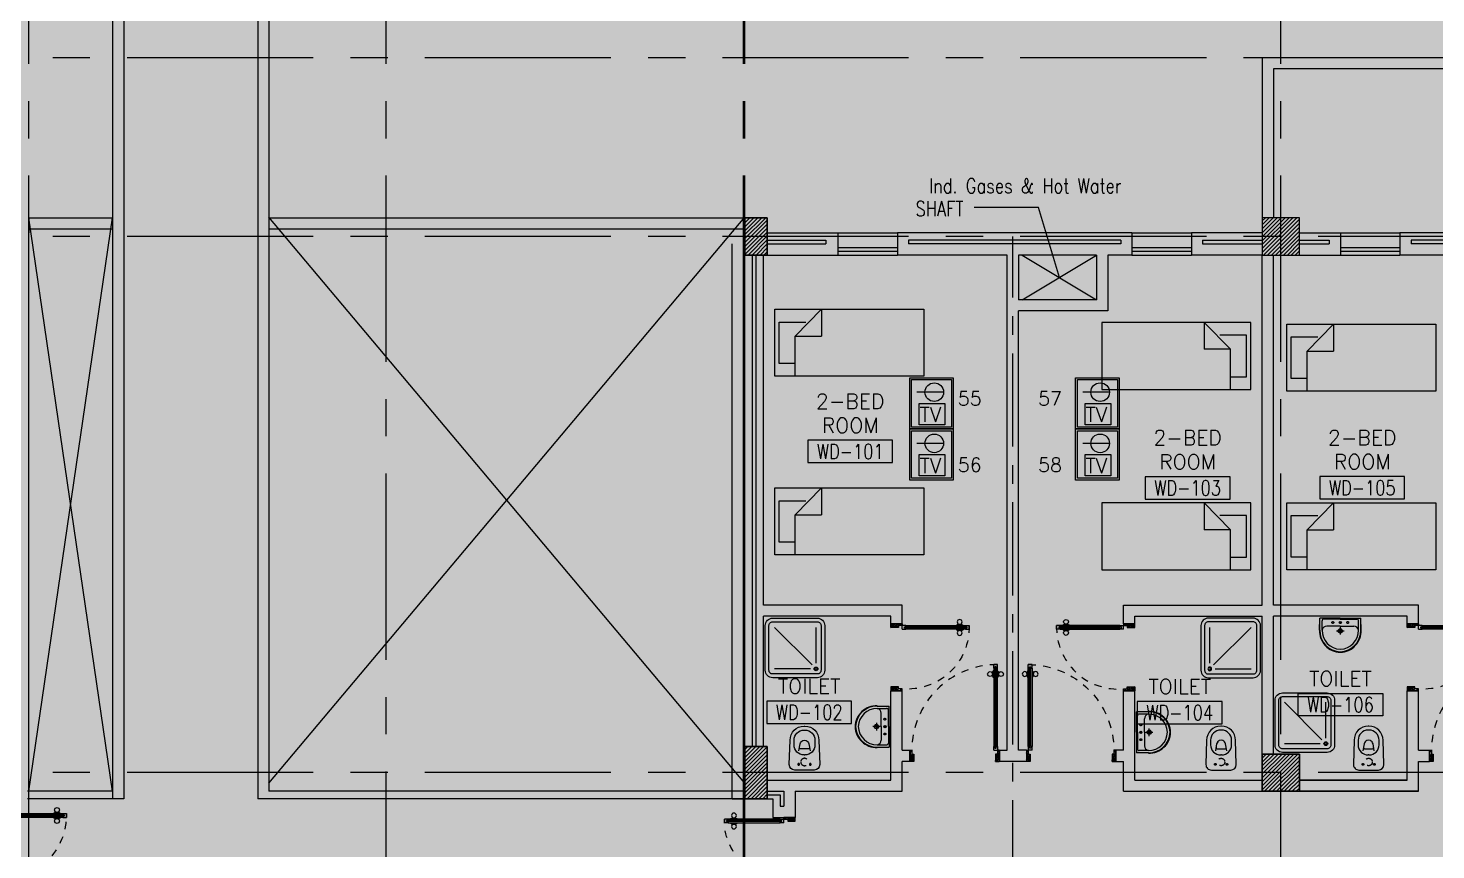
# Model space of a CAD drawing. Extents: x 0 to 93, y -1.5 to 78.
# Drawn here: x 40.44 to 59.35, y 55.98 to 67.02 of the extents above; entities that cross this region are included whole.
import ezdxf
from ezdxf.enums import TextEntityAlignment as Align

# ---------------------------------------------------------------- set-up
doc = ezdxf.new("R2010")
doc.units = 0
doc.header["$MEASUREMENT"] = 0
doc.header["$PDMODE"] = 34
for name, pattern in [('CENTER', [2, 1.25, -0.25, 0.25, -0.25]), ('CENTERX2', [4, 2.5, -0.5, 0.5, -0.5]), ('DASHED', [0.75, 0.5, -0.25]), ('HIDDEN', [0.375, 0.25, -0.125]), ('HIDDEN2', [0.1875, 0.125, -0.0625])]:
    doc.linetypes.add(name, pattern=pattern)
doc.layers.get('0').update_dxf_attribs({"color": 11, "linetype": 'CONTINUOUS'})
doc.layers.get('DEFPOINTS').update_dxf_attribs({"color": 11, "linetype": 'CONTINUOUS'})
for name, color, linetype in [('AX-DIM', 11, 'CONTINUOUS'), ('AXES', 11, 'CENTERX2'), ('AXES1', 11, 'CENTER'), ('COL', 11, 'CONTINUOUS'), ('DOOR', 11, 'CONTINUOUS'), ('E-CCTV', 4, 'CONTINUOUS'), ('E-SOCKETS', 4, 'CONTINUOUS'), ('EJ', 11, 'CONTINUOUS'), ('FIX', 11, 'CONTINUOUS'), ('FUR', 11, 'CONTINUOUS'), ('HAT', 11, 'CONTINUOUS'), ('INSUL', 11, 'CONTINUOUS'), ('PROJ-L', 11, 'CONTINUOUS'), ('RM-BOX', 11, 'CONTINUOUS'), ('RM-NAME', 11, 'CONTINUOUS'), ('RM-NO', 11, 'CONTINUOUS'), ('ROOF', 11, 'CONTINUOUS'), ('SHAFT', 11, 'CONTINUOUS'), ('STR', 11, 'CONTINUOUS'), ('WALL', 11, 'CONTINUOUS'), ('WIN', 11, 'CONTINUOUS')]:
    doc.layers.add(name, color=color, linetype=linetype)
doc.styles.add('ROMANS', font='ROMANS.shx', dxfattribs={"width": 0.6})
doc.styles.add('SIMPLEX', font='simplex.shx', dxfattribs={"width": 0.8})
doc.dimstyles.new('DIM-OUT', dxfattribs={"dimscale": 0, "dimtxt": 0.24, "dimasz": 0.08, "dimexe": 0.02, "dimexo": 0.02, "dimgap": 0.05, "dimtad": 1, "dimdec": 0, "dimlfac": 1000, "dimzin": 0, "dimdsep": 46, "dimtxsty": 'ROMANS', "dimblk1": 'ARCHTICK', "dimblk2": 'ARCHTICK', "dimsah": 1, "dimcen": 0.01, "dimdle": 0.08, "dimclrd": 7, "dimclre": 7, "dimclrt": 2, "dimadec": 0, "dimazin": 0, "dimtp": 2, "dimtm": 2, "dimtfac": 0.114286, "dimtdec": 0, "dimtix": 1, "dimtmove": 2, "dimatfit": 3, "dimldrblk": 'ARCHTICK', "dimfxl": 0, "dimtolj": 1, "dimtzin": 0, "dimarcsym": 0})
doc.dimstyles.new('DIM7', dxfattribs={"dimtxt": 0.24, "dimasz": 0.08, "dimexe": 0.07, "dimexo": 0.05, "dimgap": 0.07, "dimtad": 1, "dimzin": 0, "dimdsep": 46, "dimtxsty": 'SIMPLEX', "dimblk": 'ARCHTICK', "dimcen": 0.05, "dimdle": 0.05, "dimclrd": 4, "dimclre": 4, "dimclrt": 2, "dimadec": 0, "dimazin": 0, "dimtp": 2, "dimtm": 2, "dimtfac": 0.114286, "dimtix": 1, "dimtmove": 2, "dimatfit": 3, "dimldrblk": 'DOT', "dimfxl": 0, "dimtolj": 1, "dimtzin": 0, "dimarcsym": 0})

# ---------------------------------------------------------------- blocks, each defined once
blk = doc.blocks.new('_ARCHTICK')
at = {"color": 0, "linetype": 'ByBlock', "const_width": 0.15}
blk.add_lwpolyline([(-0.5, -0.5), (0.5, 0.5)], dxfattribs=at)
blk = doc.blocks.new('*D584')
at = {"layer": 'AX-DIM', "color": 7, "lineweight": -2}
for p, q in [((7.952, 76.648), (82.802, 76.648)), ((8.032, 72.01), (8.032, 76.668)), ((82.722, 64.49), (82.722, 76.668))]:
    blk.add_line(p, q, dxfattribs=at)
at = {"layer": 'DEFPOINTS', "color": 0}
for p in [(82.722, 76.648), (8.032, 71.99), (82.722, 64.47)]:
    blk.add_point(p, dxfattribs=at)
at = {"layer": 'AX-DIM', "color": 7, "lineweight": -2, "xscale": 0.08, "yscale": 0.08, "zscale": 0.08, "rotation": 180}
blk.add_blockref('_ARCHTICK', (8.032, 76.648), dxfattribs=at)
at = {"layer": 'AX-DIM', "color": 7, "lineweight": -2, "xscale": 0.08, "yscale": 0.08, "zscale": 0.08}
blk.add_blockref('_ARCHTICK', (82.722, 76.648), dxfattribs=at)
at = {"layer": 'AX-DIM', "color": 2, "insert": (45.377, 76.818), "char_height": 0.24, "attachment_point": 5, "style": 'ROMANS'}
blk.add_mtext('\\A1;74690', dxfattribs=at)
blk = doc.blocks.new('LAV1')
at = {"layer": 'FIX', "linetype": 'ByBlock', "ltscale": 0.3}
for p, q in [((-280, 210), (-275, 50)), ((-245, 210), (-245, 85)), ((245, 210), (245, 85)), ((280, 210), (275, 50)), ((0, 60), (-220, 60)), ((0, 60), (220, 60))]:
    blk.add_line(p, q, dxfattribs=at)
at = {"layer": 'FIX', "linetype": 'Continuous', "lineweight": 20}
for p, q in [((-275, 210), (-275, 50)), ((275, 210), (275, 50)), ((0, 50), (-275, 50)), ((0, 50), (-252, 50)), ((0, 155), (-181, 155)), ((0, 155), (181, 155)), ((0, 50), (275, 50)), ((0, 50), (252, 50))]:
    blk.add_line(p, q, dxfattribs=at)
at = {"layer": 'FIX', "linetype": 'DASHED', "lineweight": 20, "ltscale": 0.05}
for p, q in [((50, 220), (-50, 220)), ((0, 170), (0, 270)), ((0, 170), (0, 270))]:
    blk.add_line(p, q, dxfattribs=at)
at = {"layer": 'FIX', "lineweight": 20}
for p, q in [((16, 107), (-15, 107)), ((0, 92), (0, 123))]:
    blk.add_line(p, q, dxfattribs=at)
for centre, radius in [((0, 220), 29.5), ((0, 220), 22.5), ((0, 107), 15.5)]:
    blk.add_circle(centre, radius, dxfattribs=at)
at = {"layer": 'FIX', "linetype": 'HIDDEN', "lineweight": 20, "ltscale": 0.05}
for centre in [(-100, 107), (100, 107)]:
    blk.add_circle(centre, 12.4, dxfattribs=at)
at = {"layer": 'FIX', "linetype": 'ByBlock', "ltscale": 0.3}
for centre, radius, start, end in [((7, 220), 287, 91.3776, 182.0064), ((-7, 220), 287, 357.9936, 88.6224), ((-220, 85), 24.9, 179.7021, 269.9486), ((220, 85), 24.9, 270.0514, 0.2979)]:
    blk.add_arc(centre, radius, start, end, dxfattribs=at)
at = {"layer": 'FIX', "linetype": 'Continuous', "lineweight": 20}
for centre, radius, start, end in [((8, 217), 283, 91.6988, 181.351), ((8, 212), 253, 91.7328, 180.4884), ((-8, 217), 283, 358.649, 88.3012), ((-8, 212), 253, 359.5116, 88.2672), ((-179, 222), 66.9, 190.2006, 268.0786), ((179, 222), 66.9, 271.9214, 349.7994)]:
    blk.add_arc(centre, radius, start, end, dxfattribs=at)
blk = doc.blocks.new('WC1')
at = {"layer": 'FIX', "lineweight": 20}
for p, q in [((-210, 204), (-538, 194)), ((-727, 5), (-727, -5)), ((-674, 5), (-674, -5)), ((-534, 24), (-540, 0)), ((-540, 0), (-534, -24)), ((-475, 141), (-538, 141)), ((-395, 76), (-490, 60)), ((-339, 5), (-339, -5)), ((-137, 0), (-137, 131)), ((-137, -131), (-137, 0)), ((-538, -141), (-475, -141)), ((-490, -60), (-395, -76)), ((-538, -194), (-210, -204)), ((-213, -204), (-210, -204))]:
    blk.add_line(p, q, dxfattribs=at)
at = {"layer": 'FIX', "linetype": 'Continuous', "lineweight": 20}
blk.add_line((-420, -47), (-420, 45), dxfattribs=at)
at = {"layer": 'FIX', "linetype": 'HIDDEN2', "lineweight": 20, "ltscale": 0.3}
blk.add_circle((-245, 0), 49.8, dxfattribs=at)
at = {"layer": 'FIX', "linetype": 'HIDDEN', "lineweight": 20, "ltscale": 0.05}
for centre in [(-213, 78), (-213, -77)]:
    blk.add_circle(centre, 11.6, dxfattribs=at)
at = {"layer": 'FIX', "lineweight": 20}
for centre, radius, start, end in [((-538, 5), 189, 90, 180), ((-210, 131), 73, 360, 90), ((-538, 5), 136, 90, 180), ((-473, -7), 68.2, 128.9242, 152.8468), ((-464, -18), 82, 108.496, 128.9242), ((-475, 5), 136, 360, 90), ((-538, -5), 189, 180, 270), ((-538, -5), 136, 180, 270), ((-473, 7), 68.2, 207.1532, 231.0758), ((-464, 18), 82, 231.0758, 251.504), ((-475, -5), 136, 270, 0), ((-210, -131), 73, 270, 0)]:
    blk.add_arc(centre, radius, start, end, dxfattribs=at)
at = {"layer": 'FIX', "linetype": 'Continuous', "lineweight": 20}
for centre, start, end in [((-443, 46), 357.6662, 91.6121), ((-442, -46), 268.3879, 2.3338)]:
    blk.add_arc(centre, 22.3, start, end, dxfattribs=at)
blk = doc.blocks.new('SHR1')
at = {"layer": 'FIX'}
for p, q in [((-196, 196), (-700, 700)), ((-143, 218), (-143, 700)), ((-218, 143), (-700, 143))]:
    blk.add_line(p, q, dxfattribs=at)
for points in [[(-825, 125), (-825, 725, -0.414214), (-725, 825), (-125, 825, -0.414214), (-25, 725), (-25, 125, -0.414214), (-125, 25), (-725, 25, -0.414214)], [(-775, 125), (-775, 725, -0.414214), (-725, 775), (-125, 775, -0.414214), (-75, 725), (-75, 125, -0.414214), (-125, 75), (-725, 75, -0.414214)]]:
    blk.add_lwpolyline(points, format="xyb", close=True, dxfattribs=at)
for radius in [25, 15]:
    blk.add_circle((-143, 143), radius, dxfattribs=at)
blk = doc.blocks.new('A$C1DFA4FE8')
at = {"layer": 'DOOR', "color": 0, "linetype": 'ByBlock'}
for p, q in [((0, 1631), (0, 1581)), ((0, 1581), (0, 1631)), ((50, 1631), (0, 1631)), ((50, 1581), (0, 1581)), ((30, 1614), (30, 1598)), ((50, 1614), (30, 1614)), ((50, 1598), (30, 1598)), ((50, 1631), (50, 1614)), ((50, 1598), (50, 1581)), ((750, 1614), (750, 1631)), ((750, 1631), (800, 1631)), ((770, 1614), (750, 1614)), ((750, 1581), (750, 1598)), ((750, 1598), (770, 1598)), ((800, 1581), (750, 1581)), ((770, 1598), (770, 1614)), ((950, 1656), (800, 1656)), ((800, 1656), (800, 1631)), ((800, 1581), (800, 1631)), ((800, 1631), (850, 1631)), ((850, 1631), (850, 1606)), ((850, 1606), (950, 1606)), ((950, 1606), (950, 1656)), ((0, 81), (0, 131)), ((0, 131), (0, 81)), ((50, 131), (0, 131)), ((50, 81), (0, 81)), ((30, 98), (30, 114)), ((50, 114), (30, 114)), ((50, 98), (30, 98)), ((50, 114), (50, 131)), ((50, 81), (50, 98)), ((83, 131), (83, 138)), ((173, 138), (83, 138)), ((83, 81), (83, 74)), ((173, 74), (83, 74)), ((95, 138), (95, 147)), ((95, 147), (160, 147)), ((95, 138), (160, 138)), ((95, 74), (95, 65)), ((95, 74), (160, 74)), ((95, 65), (160, 65)), ((160, 138), (160, 147)), ((160, 74), (160, 65)), ((173, 131), (173, 138)), ((173, 81), (173, 74)), ((750, 131), (750, 114)), ((800, 131), (750, 131)), ((750, 114), (770, 114)), ((750, 98), (750, 81)), ((770, 98), (750, 98)), ((750, 81), (800, 81)), ((770, 114), (770, 98)), ((800, 131), (800, 81)), ((800, 56), (800, 81)), ((800, 81), (850, 81)), ((950, 56), (800, 56)), ((850, 106), (950, 106)), ((850, 81), (850, 106)), ((950, 106), (950, 56))]:
    blk.add_line(p, q, dxfattribs=at)
at = {"layer": 'DOOR', "linetype": 'ByBlock'}
for p, q in [((750, 1631), (50, 1631)), ((750, 1614), (50, 1614)), ((750, 1598), (50, 1598)), ((50, 1581), (750, 1581)), ((50, 131), (750, 131)), ((750, 114), (50, 114)), ((750, 98), (50, 98)), ((750, 81), (50, 81))]:
    blk.add_line(p, q, dxfattribs=at)
at = {"layer": 'DOOR', "color": 9, "linetype": 'ByBlock'}
for p, q in [((950, 1606), (837, 1656)), ((950, 1606), (850, 1619)), ((950, 1606), (910, 1656)), ((950, 106), (837, 56)), ((950, 106), (850, 93)), ((950, 106), (910, 56))]:
    blk.add_line(p, q, dxfattribs=at)
at = {"layer": 'DOOR', "color": 0, "linetype": 'ByBlock'}
for centre in [(128, 179), (128, 32)]:
    blk.add_circle(centre, 32.4, dxfattribs=at)
at = {"layer": 'DOOR', "linetype": 'HIDDEN', "ltscale": 0.5}
for centre, start, end in [((752, 1606), 178.0938, 273.7249), ((752, 106), 86.2751, 181.9062)]:
    blk.add_arc(centre, 752, start, end, dxfattribs=at)
at = {"layer": 'DOOR', "color": 9, "linetype": 'ByBlock'}
for centre, radius, start, end in [((950, 1606), 154, 161.1053, 166.2858), ((950, 1606), 134, 158.1598, 169.28), ((950, 1606), 114, 154.0838, 167.3774), ((950, 1606), 94.4, 148.0182, 180), ((950, 1606), 74.4, 137.7764, 180), ((950, 1606), 54.4, 113.2074, 180), ((950, 1606), 34.4, 90, 180), ((950, 1606), 14.4, 90, 180), ((950, 106), 154, 193.7142, 198.8947), ((950, 106), 134, 190.72, 201.8402), ((950, 106), 114, 192.6226, 205.9162), ((950, 106), 94.4, 180, 211.9818), ((950, 106), 74.4, 180, 222.2236), ((950, 106), 54.4, 180, 246.7926), ((950, 106), 34.4, 180, 270), ((950, 106), 14.4, 180, 270)]:
    blk.add_arc(centre, radius, start, end, dxfattribs=at)
blk = doc.blocks.new('*X88')
at = {"color": 0}
for p, q in [((227929, 177123), (228395, 177590)), ((227929, 177176), (228342, 177590)), ((227929, 177229), (228289, 177590)), ((227929, 177282), (228236, 177590)), ((227929, 177335), (228183, 177590)), ((227929, 177388), (228130, 177590)), ((227929, 177441), (228077, 177590)), ((227929, 177494), (228024, 177590)), ((227929, 177547), (227971, 177590)), ((227948, 177090), (228429, 177570)), ((228001, 177090), (228429, 177517)), ((228054, 177090), (228429, 177464)), ((228107, 177090), (228429, 177411)), ((228161, 177090), (228429, 177358)), ((228214, 177090), (228429, 177305)), ((228267, 177090), (228429, 177252)), ((228320, 177090), (228429, 177199)), ((228373, 177090), (228429, 177146))]:
    blk.add_line(p, q, dxfattribs=at)
blk = doc.blocks.new('RM1')
at = {"layer": 'RM-BOX'}
blk.add_lwpolyline([(570, -200), (-570, -200), (-570, -500), (570, -500)], close=True, dxfattribs=at)
at = {"layer": 'RM-NAME', "style": 'ROMANS'}
for tag, p in [('ROOMNAME1', (0, 324)), ('ROOMNAME2', (0, 0))]:
    blk.add_attdef(tag, text='', height=200, dxfattribs=at).set_placement(p, align=Align.MIDDLE)
at = {"layer": 'RM-NO', "style": 'ROMANS', "width": 0.8}
blk.add_attdef('ROOMNO', text='', height=200, dxfattribs=at).set_placement((0, -350), align=Align.MIDDLE)
blk = doc.blocks.new('AH20A')
at = {"layer": 'FUR'}
for p, q in [((0, 0.5), (0, -0.5)), ((1, 0.5), (0, 0.5)), ((0.1358, 0.5), (0.1358, -0.0987)), ((1, -0.5), (1, 0.5)), ((0.1358, 0.3112), (0.0277, 0.3112)), ((0.0277, 0.3112), (0.0277, -0.3087)), ((0.1358, -0.0987), (0.3125, -0.5)), ((0.1358, -0.0987), (0.3125, -0.0987)), ((0.3125, -0.5), (0.3125, -0.0987)), ((0.0277, -0.3087), (0.2076, -0.3087)), ((0, -0.5), (1, -0.5))]:
    blk.add_line(p, q, dxfattribs=at)
blk = doc.blocks.new('C-300')
at = {"layer": 'HAT', "linetype": 'ByBlock', "ltscale": 0.3}
h = blk.add_hatch(dxfattribs=at)
h.set_pattern_fill('ANSI31', color=8, scale=300, style=0)
h.set_pattern_definition([(45, (-258496.182, -82361.005), (-26.5165043, 26.5165043), [])])
h.paths.add_polyline_path([(300, 500), (0, 500), (0, 250), (300, 250)])
h.paths.add_polyline_path([(300, 250), (0, 250), (0, 0), (300, 0)])
at = {"layer": 'COL'}
blk.add_lwpolyline([(0, 500), (300, 500), (300, 0), (0, 0)], close=True, dxfattribs=at)
blk = doc.blocks.new('DOOR100')
at = {"layer": 'DOOR', "color": 0, "linetype": 'ByBlock'}
for p, q in [((-92, 1206), (-92, 1141)), ((-83, 1206), (-92, 1206)), ((-83, 1141), (-92, 1141)), ((-83, 1129), (-83, 1219)), ((-76, 1219), (-83, 1219)), ((-83, 1206), (-83, 1141)), ((-76, 1251), (-76, 1301)), ((-76, 1301), (-26, 1301)), ((-26, 1301), (-76, 1301)), ((-59, 1251), (-76, 1251)), ((-59, 1251), (-59, 1271)), ((-43, 1271), (-59, 1271)), ((-43, 1251), (-43, 1271)), ((-26, 1251), (-43, 1251)), ((-26, 1251), (-26, 1301)), ((-26, 1219), (-19, 1219)), ((-19, 1129), (-19, 1219)), ((-19, 1206), (-19, 1141)), ((-19, 1206), (-10, 1206)), ((-19, 1141), (-10, 1141)), ((-10, 1206), (-10, 1141)), ((-76, 1129), (-83, 1129)), ((-26, 1129), (-19, 1129)), ((-76, 200), (-59, 200)), ((-76, 150), (-76, 200)), ((-59, 200), (-59, 180)), ((-43, 200), (-26, 200)), ((-43, 180), (-43, 200)), ((-26, 200), (-26, 150)), ((-1201, 0), (-1201, 150)), ((-1201, 150), (-1176, 150)), ((-1201, 150), (-1201, 0)), ((-1151, 0), (-1201, 0)), ((-1176, 150), (-1176, 100)), ((-1176, 100), (-1151, 100)), ((-1151, 100), (-1151, 0)), ((-76, 150), (-26, 150)), ((-59, 180), (-43, 180)), ((-51, 100), (-51, 0)), ((-26, 100), (-51, 100)), ((-51, 0), (-1, 0)), ((-1, 150), (-26, 150)), ((-26, 150), (-26, 100)), ((-1, 150), (-1, 0))]:
    blk.add_line(p, q, dxfattribs=at)
at = {"layer": 'DOOR', "linetype": 'ByBlock'}
for p, q in [((-76, 1251), (-76, 200)), ((-59, 200), (-59, 1251)), ((-43, 200), (-43, 1251)), ((-26, 200), (-26, 1251))]:
    blk.add_line(p, q, dxfattribs=at)
at = {"layer": 'DOOR', "color": 9, "linetype": 'ByBlock'}
for p, q in [((-1151, 0), (-1201, 114)), ((-1151, 0), (-1201, 40)), ((-1151, 0), (-1164, 100)), ((-51, 0), (-1, 114)), ((-51, 0), (-38, 100)), ((-51, 0), (-1, 40))]:
    blk.add_line(p, q, dxfattribs=at)
at = {"layer": 'DOOR', "color": 0, "linetype": 'ByBlock'}
for centre in [(-125, 1174), (22, 1174)]:
    blk.add_circle(centre, 32.4, dxfattribs=at)
at = {"layer": 'DOOR', "linetype": 'HIDDEN', "ltscale": 0.5}
blk.add_arc((-27, 152), 1149, 89.961, 180.0931, dxfattribs=at)
at = {"layer": 'DOOR', "color": 9, "linetype": 'ByBlock'}
for centre, radius, start, end in [((-1151, 0), 154, 103.7142, 108.8947), ((-1151, 0), 134, 100.72, 111.8402), ((-1151, 0), 94.4, 90, 121.9818), ((-1151, 0), 74.4, 90, 132.2236), ((-1151, 0), 54.4, 90, 156.7926), ((-1151, 0), 34.4, 90, 180), ((-1151, 0), 14.4, 90, 180), ((-51, 0), 94.4, 58.0182, 90), ((-51, 0), 74.4, 47.7764, 90), ((-51, 0), 54.4, 23.2074, 90), ((-51, 0), 34.4, 0, 90), ((-51, 0), 14.4, 0, 90), ((-51, 0), 134, 68.1598, 79.28), ((-51, 0), 114, 64.0838, 77.3774), ((-51, 0), 154, 71.1053, 76.2858)]:
    blk.add_arc(centre, radius, start, end, dxfattribs=at)
blk = doc.blocks.new('DOOR90')
at = {"layer": 'DOOR', "linetype": 'ByBlock'}
for p, q in [((0, 0), (-150, 0)), ((-200, -25), (-1000, -25)), ((-200, -42), (-1000, -42)), ((-200, -58), (-1000, -58)), ((-1000, -75), (-200, -75))]:
    blk.add_line(p, q, dxfattribs=at)
at = {"layer": 'DOOR', "color": 0, "linetype": 'ByBlock'}
for p, q in [((-150, 0), (-150, -25)), ((-150, 0), (0, 0)), ((0, -50), (0, 0)), ((-1050, -25), (-1050, -75)), ((-1050, -75), (-1050, -25)), ((-1000, -25), (-1050, -25)), ((-1000, -75), (-1050, -75)), ((-1020, -42), (-1020, -58)), ((-1000, -42), (-1020, -42)), ((-1000, -58), (-1020, -58)), ((-1000, -25), (-1000, -42)), ((-1000, -58), (-1000, -75)), ((-968, -25), (-968, -18)), ((-878, -18), (-968, -18)), ((-968, -75), (-968, -82)), ((-878, -82), (-968, -82)), ((-955, -18), (-955, -9)), ((-955, -9), (-890, -9)), ((-955, -18), (-890, -18)), ((-955, -82), (-955, -91)), ((-955, -82), (-890, -82)), ((-955, -91), (-890, -91)), ((-890, -18), (-890, -9)), ((-890, -82), (-890, -91)), ((-878, -25), (-878, -18)), ((-878, -75), (-878, -82)), ((-200, -42), (-200, -25)), ((-200, -25), (-150, -25)), ((-180, -42), (-200, -42)), ((-200, -75), (-200, -58)), ((-200, -58), (-180, -58)), ((-150, -75), (-200, -75)), ((-180, -58), (-180, -42)), ((-150, -75), (-150, -25)), ((-150, -25), (-100, -25)), ((-100, -25), (-100, -50)), ((-100, -50), (0, -50)), ((-150, -900), (-150, -875)), ((-150, -875), (-100, -875)), ((0, -900), (-150, -900)), ((-150, -900), (0, -900)), ((-100, -850), (0, -850)), ((-100, -875), (-100, -850)), ((0, -850), (0, -900))]:
    blk.add_line(p, q, dxfattribs=at)
at = {"layer": 'DOOR', "color": 9, "linetype": 'ByBlock'}
for p, q in [((0, -50), (-114, 0)), ((0, -50), (-40, 0)), ((0, -50), (-100, -37)), ((0, -850), (-114, -900)), ((0, -850), (-100, -863)), ((0, -850), (-40, -900))]:
    blk.add_line(p, q, dxfattribs=at)
at = {"layer": 'DOOR', "color": 0, "linetype": 'ByBlock'}
for centre in [(-923, 24), (-923, -124)]:
    blk.add_circle(centre, 32.4, dxfattribs=at)
at = {"layer": 'DOOR', "color": 9, "linetype": 'ByBlock'}
for centre, radius, start, end in [((0, -50), 74.4, 137.7764, 180), ((0, -50), 54.4, 113.2074, 180), ((0, -50), 154, 161.1053, 166.2858), ((0, -50), 134, 158.1598, 169.28), ((0, -50), 114, 154.0838, 167.3774), ((0, -50), 94.4, 148.0182, 180), ((0, -50), 34.4, 90, 180), ((0, -50), 14.4, 90, 180), ((0, -850), 154, 193.7142, 198.8947), ((0, -850), 134, 190.72, 201.8402), ((0, -850), 94.4, 180, 211.9818), ((0, -850), 74.4, 180, 222.2236), ((0, -850), 54.4, 180, 246.7926), ((0, -850), 34.4, 180, 270), ((0, -850), 14.4, 180, 270)]:
    blk.add_arc(centre, radius, start, end, dxfattribs=at)
at = {"layer": 'DOOR', "linetype": 'HIDDEN', "ltscale": 0.5}
blk.add_arc((-222, -50), 828, 178.2701, 275.003, dxfattribs=at)
blk = doc.blocks.new('*X89')
at = {"color": 0}
for p, q in [((227929, 169910), (228408, 170390)), ((227929, 169963), (228355, 170390)), ((227929, 170017), (228302, 170390)), ((227929, 170070), (228249, 170390)), ((227929, 170123), (228196, 170390)), ((227929, 170176), (228143, 170390)), ((227929, 170229), (228090, 170390)), ((227929, 170282), (228037, 170390)), ((227929, 170335), (227984, 170390)), ((227961, 169890), (228429, 170357)), ((228014, 169890), (228429, 170304)), ((228067, 169890), (228429, 170251)), ((228120, 169890), (228429, 170198)), ((228173, 169890), (228429, 170145)), ((228226, 169890), (228429, 170092)), ((228279, 169890), (228429, 170039)), ((228332, 169890), (228429, 169986)), ((228385, 169890), (228429, 169933))]:
    blk.add_line(p, q, dxfattribs=at)
blk = doc.blocks.new('COL50')
at = {"layer": 'COL'}
blk.add_lwpolyline([(-250, 250), (-250, -250), (250, -250), (250, 250)], close=True, dxfattribs=at)
blk = doc.blocks.new('A$C272A55A0')
at = {"layer": 'DOOR', "color": 0, "linetype": 'ByBlock'}
for p, q in [((0, 900), (0, 1050)), ((50, 1050), (0, 1050)), ((25, 950), (50, 950)), ((25, 900), (25, 950)), ((50, 950), (50, 1050)), ((1750, 950), (1750, 1050)), ((1750, 1050), (1800, 1050)), ((1775, 950), (1750, 950)), ((1775, 900), (1775, 950)), ((1800, 1050), (1800, 900)), ((0, 900), (25, 900)), ((75, 900), (25, 900)), ((25, 850), (25, 900)), ((42, 850), (25, 850)), ((58, 870), (42, 870)), ((42, 870), (42, 850)), ((58, 850), (58, 870)), ((75, 850), (58, 850)), ((75, 900), (75, 850)), ((1725, 900), (1775, 900)), ((1725, 900), (1725, 850)), ((1725, 850), (1742, 850)), ((1742, 870), (1758, 870)), ((1742, 850), (1742, 870)), ((1758, 870), (1758, 850)), ((1758, 850), (1775, 850)), ((1800, 900), (1775, 900)), ((1775, 850), (1775, 900)), ((25, 50), (42, 50)), ((25, 50), (25, 0)), ((25, 0), (75, 0)), ((75, 0), (25, 0)), ((42, 50), (42, 30)), ((42, 30), (58, 30)), ((58, 50), (75, 50)), ((58, 50), (58, 30)), ((75, 50), (75, 0)), ((1718, 160), (1709, 160)), ((1709, 95), (1709, 160)), ((1718, 95), (1709, 95)), ((1725, 173), (1718, 173)), ((1718, 173), (1718, 83)), ((1718, 95), (1718, 160)), ((1725, 83), (1718, 83)), ((1742, 50), (1725, 50)), ((1725, 50), (1725, 0)), ((1775, 0), (1725, 0)), ((1725, 0), (1775, 0)), ((1742, 50), (1742, 30)), ((1758, 30), (1742, 30)), ((1775, 50), (1758, 50)), ((1758, 50), (1758, 30)), ((1775, 173), (1782, 173)), ((1775, 83), (1782, 83)), ((1775, 50), (1775, 0)), ((1782, 173), (1782, 83)), ((1782, 160), (1791, 160)), ((1782, 95), (1782, 160)), ((1782, 95), (1791, 95)), ((1791, 95), (1791, 160))]:
    blk.add_line(p, q, dxfattribs=at)
at = {"layer": 'DOOR', "color": 9, "linetype": 'ByBlock'}
for p, q in [((50, 1050), (0, 1010)), ((50, 1050), (0, 937)), ((50, 1050), (37, 950)), ((1750, 1050), (1800, 1010)), ((1750, 1050), (1800, 937)), ((1750, 1050), (1763, 950))]:
    blk.add_line(p, q, dxfattribs=at)
at = {"layer": 'DOOR', "linetype": 'ByBlock'}
for p, q in [((25, 850), (25, 50)), ((42, 850), (42, 50)), ((58, 850), (58, 50)), ((75, 50), (75, 850)), ((1725, 50), (1725, 850)), ((1742, 850), (1742, 50)), ((1758, 850), (1758, 50)), ((1775, 850), (1775, 50))]:
    blk.add_line(p, q, dxfattribs=at)
at = {"layer": 'DOOR', "color": 0, "linetype": 'ByBlock'}
for centre in [(1676, 128), (1824, 128)]:
    blk.add_circle(centre, 32.4, dxfattribs=at)
at = {"layer": 'DOOR', "color": 9, "linetype": 'ByBlock'}
for centre, radius, start, end in [((50, 1050), 54.4, 203.2074, 270), ((50, 1050), 74.4, 227.7764, 270), ((50, 1050), 94.4, 238.0182, 270), ((50, 1050), 114, 244.0838, 257.3774), ((50, 1050), 34.4, 180, 270), ((50, 1050), 14.4, 180, 270), ((1750, 1050), 14.4, 270, 0), ((1750, 1050), 34.4, 270, 0), ((1750, 1050), 54.4, 270, 336.7926), ((1750, 1050), 74.4, 270, 312.2236), ((1750, 1050), 94.4, 270, 301.9818), ((1750, 1050), 114, 282.6226, 295.9162), ((50, 1050), 134, 248.1598, 259.28), ((50, 1050), 154, 251.1053, 256.2858), ((1750, 1050), 134, 280.72, 291.8402), ((1750, 1050), 154, 283.7142, 288.8947)]:
    blk.add_arc(centre, radius, start, end, dxfattribs=at)
at = {"layer": 'DOOR', "linetype": 'HIDDEN', "ltscale": 0.5}
for centre, start, end in [((50, 851), 268.3174, 3.2965), ((1750, 851), 176.7035, 271.6826)]:
    blk.add_arc(centre, 851, start, end, dxfattribs=at)
at = {"layer": 'WALL', "linetype": 'ByBlock'}
blk.add_line((1800, 900), (1800, 1050), dxfattribs=at)

msp = doc.modelspace()

# ---------------------------------------------------------------- hatches: boundary and pattern name
at = {"layer": 'HAT'}
h = msp.add_hatch(dxfattribs=at)
h.set_pattern_fill('ANSI31', color=256, scale=0.3, style=0)
h.set_pattern_definition([(45, (-198.48453, -18.391005), (-0.0265165043, 0.0265165043), [])])
h.paths.add_polyline_path([(50.3717, 57.37), (50.0717, 57.37), (50.0717, 57.02), (50.3717, 57.02)])
h.paths.add_polyline_path([(50.3717, 57.02), (50.0717, 57.02), (50.0717, 56.67), (50.3717, 56.67)])

# ---------------------------------------------------------------- linework, layer by layer
at = {"layer": 'AXES'}
for p, q in [((45.2517, -1.4643), (45.2517, 77.3484)), ((57.2717, -1.4643), (57.2717, 77.3484)), ((40.4517, -1.4643), (40.4517, 76.9984)), ((50.0517, -1.4643), (50.0517, 76.9984)), ((50.0717, -1.4643), (50.0717, 76.9984)), ((92.2717, 66.62), (24.2317, 66.62)), ((92.2717, 64.22), (24.2317, 64.22)), ((92.2717, 57.02), (24.2317, 57.02))]:
    msp.add_line(p, q, dxfattribs=at)
at = {"layer": 'AXES1'}
msp.add_line((53.6717, 5.4), (53.6717, 64.22), dxfattribs=at)
at = {"layer": 'COL', "linetype": 'HIDDEN2'}
msp.add_line((50.0517, 64.47), (50.0517, 64.32), dxfattribs=at)
at = {"layer": 'COL'}
for points in [[(57.5217, 63.97), (57.5217, 64.47), (57.0217, 64.47), (57.0217, 63.97)], [(50.3717, 57.37), (50.3717, 56.67), (50.0717, 56.67), (50.0717, 57.37)]]:
    msp.add_lwpolyline(points, close=True, dxfattribs=at)
at = {"layer": 'E-SOCKETS'}
for p, q in [((52.2857, 61.6348), (52.2857, 62.3222)), ((52.2857, 62.3222), (52.8716, 62.3222)), ((52.8716, 62.3222), (52.8716, 61.6348)), ((54.5145, 61.6348), (54.5145, 62.3222)), ((54.5145, 62.3222), (55.1004, 62.3222)), ((55.1004, 62.3222), (55.1004, 61.6348)), ((52.7408, 62.1286), (52.3825, 62.1286)), ((54.9697, 62.1286), (54.6113, 62.1286)), ((52.8716, 61.6348), (52.2857, 61.6348)), ((52.2857, 61.6348), (52.8716, 61.6348)), ((52.2857, 60.9475), (52.2857, 61.6348)), ((52.8716, 61.6348), (52.8716, 60.9475)), ((55.1004, 61.6348), (54.5145, 61.6348)), ((54.5145, 61.6348), (55.1004, 61.6348)), ((54.5145, 60.9475), (54.5145, 61.6348)), ((55.1004, 61.6348), (55.1004, 60.9475)), ((52.7408, 61.4412), (52.3825, 61.4412)), ((54.9697, 61.4412), (54.6113, 61.4412)), ((52.8716, 60.9475), (52.2857, 60.9475)), ((55.1004, 60.9475), (54.5145, 60.9475))]:
    msp.add_line(p, q, dxfattribs=at)
at = {"layer": 'E-SOCKETS', "color": 8}
for p, q in [((52.3107, 61.6598), (52.3107, 62.2972)), ((52.3107, 62.2972), (52.8466, 62.2972)), ((52.8466, 62.2972), (52.8466, 61.6598)), ((54.5395, 61.6598), (54.5395, 62.2972)), ((54.5395, 62.2972), (55.0754, 62.2972)), ((55.0754, 62.2972), (55.0754, 61.6598)), ((52.8466, 61.6598), (52.3107, 61.6598)), ((55.0754, 61.6598), (54.5395, 61.6598)), ((52.3107, 61.6098), (52.8466, 61.6098)), ((52.3107, 60.9725), (52.3107, 61.6098)), ((52.8466, 61.6098), (52.8466, 60.9725)), ((54.5395, 61.6098), (55.0754, 61.6098)), ((54.5395, 60.9725), (54.5395, 61.6098)), ((55.0754, 61.6098), (55.0754, 60.9725)), ((52.8466, 60.9725), (52.3107, 60.9725)), ((55.0754, 60.9725), (54.5395, 60.9725))]:
    msp.add_line(p, q, dxfattribs=at)
at = {"layer": 'E-SOCKETS'}
for points in [[(52.7575, 61.9781), (52.7575, 61.6921), (52.4125, 61.6921), (52.4125, 61.9781)], [(54.9864, 61.9781), (54.9864, 61.6921), (54.6413, 61.6921), (54.6413, 61.9781)], [(52.7575, 61.2908), (52.7575, 61.0047), (52.4125, 61.0047), (52.4125, 61.2908)], [(54.9864, 61.2908), (54.9864, 61.0047), (54.6413, 61.0047), (54.6413, 61.2908)]]:
    msp.add_lwpolyline(points, close=True, dxfattribs=at)
for centre in [(52.6158, 62.1286), (54.8447, 62.1286), (52.6158, 61.4412), (54.8447, 61.4412)]:
    msp.add_circle(centre, 0.125, dxfattribs=at)
at = {"layer": 'EJ'}
msp.add_line((40.4517, 54.52), (40.4517, 56.67), dxfattribs=at)
at = {"layer": 'INSUL'}
for p, q in [((50.3717, 64.17), (51.1575, 64.17)), ((50.3717, 64.12), (51.1575, 64.12)), ((51.1575, 64.17), (51.1575, 64.12)), ((52.2717, 64.17), (52.2717, 64.12)), ((55.1217, 64.17), (52.2717, 64.17)), ((55.1217, 64.12), (52.2717, 64.12)), ((55.1217, 64.17), (55.1217, 64.12)), ((56.2217, 64.17), (56.2217, 64.12)), ((56.2217, 64.17), (57.0217, 64.17)), ((56.2217, 64.12), (57.0217, 64.12)), ((57.5217, 64.17), (57.9217, 64.17)), ((57.5217, 64.12), (57.9217, 64.12)), ((57.9217, 64.17), (57.9217, 64.12)), ((59.0217, 64.17), (59.0217, 64.12)), ((62.7217, 64.17), (59.0217, 64.17)), ((62.7217, 64.12), (59.0217, 64.12)), ((50.1717, 57.37), (50.1717, 63.97)), ((50.2217, 57.37), (50.2217, 63.97)), ((50.3717, 56.77), (50.5967, 56.77)), ((50.5967, 56.77), (50.5967, 56.57)), ((50.3717, 56.72), (50.5467, 56.72)), ((50.5467, 56.72), (50.5467, 56.57)), ((50.5467, 56.57), (50.5967, 56.57))]:
    msp.add_line(p, q, dxfattribs=at)
at = {"layer": 'PROJ-L', "linetype": 'Continuous'}
for p, q in [((57.0217, 66.62), (57.0217, 64.47)), ((75.5217, 66.62), (57.0217, 66.62)), ((57.1717, 66.47), (57.1717, 64.47)), ((75.3717, 66.47), (57.1717, 66.47))]:
    msp.add_line(p, q, dxfattribs=at)
at = {"layer": 'RM-NO'}
msp.add_line((59.2717, 57.17), (59.2717, 57.32), dxfattribs=at)
at = {"layer": 'ROOF'}
for p, q in [((41.7267, 71.92), (41.7267, 56.67)), ((41.5767, 71.345), (41.5767, 56.67)), ((43.5267, 71.345), (43.5267, 56.67)), ((43.6767, 71.345), (43.6767, 56.77)), ((40.4508, 64.32), (41.5767, 64.32)), ((40.4517, 64.47), (41.5767, 64.47)), ((40.4517, 64.47), (40.4517, 64.27)), ((43.6767, 64.47), (50.0517, 64.47)), ((43.6767, 64.32), (50.0508, 64.32)), ((49.9017, 56.67), (49.9017, 64.12)), ((50.0517, 56.67), (50.0517, 64.27)), ((41.5767, 56.77), (40.4317, 56.77)), ((50.0517, 56.77), (43.6767, 56.77)), ((41.7267, 56.67), (40.4317, 56.67)), ((50.0517, 56.67), (43.5267, 56.67)), ((49.9017, 56.67), (50.0517, 56.67))]:
    msp.add_line(p, q, dxfattribs=at)
at = {"layer": 'ROOF', "color": 9}
msp.add_line((40.4517, 56.67), (40.4517, 64.27), dxfattribs=at)
at = {"layer": 'SHAFT'}
for p, q in [((40.4517, 56.77), (41.5767, 64.47)), ((41.5767, 56.77), (40.4518, 64.47)), ((43.6767, 56.88), (50.0717, 64.48)), ((50.0717, 56.88), (43.6767, 64.48))]:
    msp.add_line(p, q, dxfattribs=at)
at = {"layer": 'SHAFT', "linetype": 'ByBlock'}
for p, q in [((53.7967, 63.97), (54.7967, 63.37)), ((53.7967, 63.37), (54.7967, 63.97))]:
    msp.add_line(p, q, dxfattribs=at)
at = {"layer": 'STR'}
msp.add_line((40.4517, 56.67), (40.4517, 56.77), dxfattribs=at)
at = {"layer": 'WALL'}
for p, q in [((50.3717, 64.27), (51.3217, 64.27)), ((51.3217, 64.27), (51.3217, 63.97)), ((52.1217, 64.27), (52.1217, 63.97)), ((55.2717, 64.27), (52.1217, 64.27)), ((55.2717, 64.27), (55.2717, 63.97)), ((56.0717, 64.27), (56.0717, 63.97)), ((57.0217, 64.27), (56.0717, 64.27)), ((57.5217, 64.27), (58.0717, 64.27)), ((58.0717, 64.27), (58.0717, 63.97)), ((58.8717, 64.27), (58.8717, 63.97)), ((62.8717, 64.27), (58.8717, 64.27)), ((50.0717, 57.37), (50.0717, 63.97)), ((50.3217, 59.27), (50.3217, 63.97)), ((50.3717, 63.97), (51.3217, 63.97)), ((53.5967, 63.97), (52.1217, 63.97)), ((53.5967, 57.32), (53.5967, 63.97)), ((54.7967, 63.97), (53.7467, 63.97)), ((53.7467, 63.97), (53.7467, 63.37)), ((54.7967, 63.97), (54.7967, 63.37)), ((54.9467, 63.97), (54.9467, 63.22)), ((55.2717, 63.97), (54.9467, 63.97)), ((57.0217, 63.97), (56.0717, 63.97)), ((57.0217, 59.27), (57.0217, 63.97)), ((57.1717, 59.27), (57.1717, 63.97)), ((57.5217, 63.97), (58.0717, 63.97)), ((60.6217, 63.97), (58.8717, 63.97)), ((54.7967, 63.37), (53.7467, 63.37)), ((54.9467, 63.22), (53.7467, 63.22)), ((53.7467, 57.32), (53.7467, 63.22)), ((52.1842, 59.27), (50.3217, 59.27)), ((52.1842, 59.02), (52.1842, 59.27)), ((55.1592, 59.02), (55.1592, 59.27)), ((55.1592, 59.27), (57.0217, 59.27)), ((59.1217, 59.27), (57.1717, 59.27)), ((59.1217, 59.02), (59.1217, 59.27)), ((50.3217, 57.37), (50.3217, 59.12)), ((52.0342, 59.12), (50.3217, 59.12)), ((52.0342, 59.02), (52.0342, 59.12)), ((52.1842, 59.02), (52.0342, 59.02)), ((55.1592, 59.02), (55.3092, 59.02)), ((55.3092, 59.02), (55.3092, 59.12)), ((55.3092, 59.12), (57.0217, 59.12)), ((57.0217, 57.27), (57.0217, 59.12)), ((57.1717, 57.27), (57.1717, 59.12)), ((58.9717, 59.12), (57.1717, 59.12)), ((58.9717, 59.02), (58.9717, 59.12)), ((59.1217, 59.02), (58.9717, 59.02)), ((50.0717, 57.37), (50.0717, 58.2413)), ((52.1842, 58.12), (52.0342, 58.12)), ((52.0342, 56.92), (52.0342, 58.12)), ((52.1842, 57.32), (52.1842, 58.12)), ((55.1592, 58.12), (55.3092, 58.12)), ((55.1592, 57.32), (55.1592, 58.12)), ((55.3092, 56.92), (55.3092, 58.12)), ((59.1217, 58.12), (58.9717, 58.12)), ((58.9717, 56.92), (58.9717, 58.12)), ((59.1217, 57.32), (59.1217, 58.12)), ((52.2904, 57.17), (52.1842, 57.17)), ((52.1842, 56.77), (52.1842, 57.17)), ((55.0529, 57.17), (55.1592, 57.17)), ((55.1592, 56.77), (55.1592, 57.17)), ((59.1217, 56.77), (59.1217, 57.17)), ((50.0717, 56.77), (50.0717, 56.67)), ((50.3717, 56.92), (52.0342, 56.92)), ((50.7467, 56.77), (50.7467, 56.42)), ((50.0717, 56.67), (50.4467, 56.67)), ((50.4467, 56.67), (50.4467, 56.42)), ((50.4467, 56.42), (50.7467, 56.42))]:
    msp.add_line(p, q, dxfattribs=at)
at = {"layer": 'WALL', "linetype": 'ByBlock'}
for p, q in [((52.1842, 57.32), (52.2904, 57.32)), ((52.2904, 57.32), (52.2904, 57.17)), ((53.4904, 57.32), (53.4904, 57.17)), ((53.4904, 57.32), (53.5967, 57.32)), ((53.8529, 57.32), (53.7467, 57.32)), ((53.8529, 57.32), (53.8529, 57.17)), ((55.0529, 57.32), (55.0529, 57.17)), ((55.1592, 57.32), (55.0529, 57.32)), ((59.1217, 57.32), (59.2717, 57.32)), ((53.8529, 57.17), (53.4904, 57.17)), ((59.1217, 57.17), (59.2717, 57.17)), ((50.7467, 56.77), (52.1842, 56.77)), ((55.1592, 56.77), (57.0217, 56.77)), ((55.3092, 56.92), (57.0217, 56.92)), ((57.5217, 56.92), (58.9717, 56.92)), ((58.9717, 56.92), (57.5217, 56.92)), ((57.5217, 56.77), (59.1217, 56.77)), ((59.1217, 56.77), (57.5217, 56.77))]:
    msp.add_line(p, q, dxfattribs=at)
at = {"layer": 'WALL', "linetype": 'ByBlock', "ltscale": 0.3}
for points in [[(50.3717, 64.47), (50.0717, 64.47), (50.0717, 63.97), (50.3717, 63.97)], [(57.5217, 64.47), (57.0217, 64.47), (57.0217, 63.97), (57.5217, 63.97)], [(50.3717, 57.37), (50.0717, 57.37), (50.0717, 56.67), (50.3717, 56.67)], [(57.5217, 57.27), (57.0217, 57.27), (57.0217, 56.77), (57.5217, 56.77)]]:
    msp.add_lwpolyline(points, close=True, dxfattribs=at)
at = {"layer": 'WIN'}
for p, q in [((51.3217, 64.27), (52.1217, 64.27)), ((55.2717, 64.27), (56.0717, 64.27)), ((58.0717, 64.27), (58.8717, 64.27)), ((51.3217, 64.07), (52.1217, 64.07)), ((51.3217, 64.02), (52.1217, 64.02)), ((51.3217, 63.97), (52.1217, 63.97)), ((55.2717, 64.07), (56.0717, 64.07)), ((55.2717, 64.02), (56.0717, 64.02)), ((55.2717, 63.97), (56.0717, 63.97)), ((58.0717, 64.07), (58.8717, 64.07)), ((58.0717, 64.02), (58.8717, 64.02)), ((58.0717, 63.97), (58.8717, 63.97))]:
    msp.add_line(p, q, dxfattribs=at)

# ---------------------------------------------------------------- block references
at = {"layer": 'COL', "color": 6, "linetype": 'ByBlock', "ltscale": 0.3, "xscale": 0.001, "yscale": 0.001, "zscale": 0.001}
msp.add_blockref('C-300', (50.0717, 63.97), dxfattribs=at)
at = {"layer": 'COL', "xscale": -0.001, "yscale": 0.001, "zscale": 0.001}
msp.add_blockref('COL50', (57.2717, 57.02), dxfattribs=at)
at = {"layer": 'DOOR', "color": 0, "linetype": 'ByBlock', "yscale": 0.001, "zscale": 0.001}
for name, p, xscale in [('DOOR90', (52.0342, 59.02), -0.001), ('DOOR90', (55.3092, 59.02), 0.001), ('DOOR90', (58.9717, 59.02), -0.001), ('DOOR100', (53.4904, 57.17), 0.001), ('DOOR100', (53.8529, 57.17), -0.001), ('DOOR100', (60.4717, 57.17), 0.001)]:
    msp.add_blockref(name, p, dxfattribs=dict(at, xscale=xscale))
for name, p, xscale, rotation in [('A$C272A55A0', (40.957, 54.695), 0.001, 90), ('A$C1DFA4FE8', (49.796, 56.4759), -0.001, 180)]:
    msp.add_blockref(name, p, dxfattribs=dict(at, xscale=xscale, rotation=rotation))
at = {"layer": 'FIX'}
for name, p, xscale, yscale, zscale, rotation in [('AH20A', (50.4749, 62.792), -2, 0.9, 2, 180), ('AH20A', (56.8681, 62.6156), 2, 0.9, 2, 180), ('AH20A', (57.3546, 62.592), -2, 0.9, 2, 180), ('AH20A', (50.4749, 60.3931), -2, 0.9, 2, 180), ('AH20A', (56.8681, 60.1931), 2, 0.9, 2, 180), ('AH20A', (57.3546, 60.1931), -2, 0.9, 2, 180), ('LAV1', (58.0712, 59.143), 0.001000000003841706, 0.000999999996565748, 0.001, 180), ('WC1', (50.8722, 56.918), -0.000999999996565748, 0.000999999996565748, 0.001, 90), ('WC1', (56.4694, 56.918), 0.000999999996565748, 0.000999999996565748, 0.001, 270), ('WC1', (58.4517, 56.918), 0.000999999996565748, 0.000999999996565748, 0.001, 270)]:
    msp.add_blockref(name, p, dxfattribs=dict(at, xscale=xscale, yscale=yscale, zscale=zscale, rotation=rotation))
at = {"layer": 'FIX', "yscale": 0.000999999996565748, "zscale": 0.001}
for p, xscale in [((51.1697, 58.27), 0.001000000003841706), ((56.1737, 58.27), -0.001000000003841706), ((58.0197, 57.266), 0.001000000003841706)]:
    msp.add_blockref('SHR1', p, dxfattribs=dict(at, xscale=xscale))
at = {"layer": 'FIX', "linetype": 'ByBlock', "ltscale": 0.3, "xscale": 0.000999999996565748, "yscale": 0.000999999996565748, "zscale": 0.001}
for p, rotation in [((52.0592, 57.638), 90), ((55.2842, 57.562), 270)]:
    msp.add_blockref('LAV1', p, dxfattribs=dict(at, rotation=rotation))
at = {"layer": 'HAT', "xscale": 0.001, "yscale": 0.001, "zscale": 0.001}
for name in ['*X88', '*X89']:
    msp.add_blockref(name, (-170.9069, -113.1197), dxfattribs=at)
at = {"layer": 'RM-NAME', "xscale": 0.001, "yscale": 0.001, "zscale": 0.001}
for p, values in [((51.4861, 61.6825), {'ROOMNO': 'WD-101', 'ROOMNAME2': 'ROOM', 'ROOMNAME1': '2-BED'}), ((56.0193, 61.1929), {'ROOMNO': 'WD-103', 'ROOMNAME2': 'ROOM', 'ROOMNAME1': '2-BED'}), ((58.3656, 61.1944), {'ROOMNO': 'WD-105', 'ROOMNAME2': 'ROOM', 'ROOMNAME1': '2-BED'}), ((50.935, 58.181), {'ROOMNO': 'WD-102', 'ROOMNAME2': 'TOILET'}), ((55.9135, 58.1762), {'ROOMNO': 'WD-104', 'ROOMNAME2': 'TOILET'})]:
    msp.add_blockref('RM1', p, dxfattribs=at).add_auto_attribs(values)
at = {"layer": 'RM-NAME'}
ref = msp.add_blockref('RM1', (58.0732, 58.283), dxfattribs=dict(at, xscale=-0.001, yscale=0.001, zscale=0.001))
ref.add_attrib('ROOMNO', 'WD-106', dxfattribs={"layer": 'RM-NO', "height": 0.2, "style": 'ROMANS', "width": 0.8}).set_placement((58.0732, 57.933), align=Align.MIDDLE)
ref.add_attrib('ROOMNAME2', 'TOILET', dxfattribs={"height": 0.2, "style": 'ROMANS'}).set_placement((58.0732, 58.283), align=Align.MIDDLE)

# ---------------------------------------------------------------- texts
at = {"layer": 'E-CCTV', "color": 4, "linetype": 'Continuous', "style": 'ROMANS'}
for s, p in [('55', (52.9316, 61.9509)), ('57', (54.011, 61.9509)), ('56', (52.9316, 61.058)), ('58', (54.011, 61.058))]:
    msp.add_text(s, height=0.1875, dxfattribs=at).set_placement(p)
at = {"layer": 'E-SOCKETS', "style": 'ROMANS'}
for p in [(52.4187, 61.7282), (54.6475, 61.7282), (52.4187, 61.0408), (54.6475, 61.0408)]:
    msp.add_text('TV', height=0.2, dxfattribs=at).set_placement(p)
at = {"layer": 'SHAFT', "color": 4, "style": 'ROMANS', "width": 0.8}
for s, p in [('Ind. Gases & Hot Water', (53.8378, 64.8991)), ('SHAFT', (52.6861, 64.5927))]:
    msp.add_text(s, height=0.2, dxfattribs=at).set_placement(p, align=Align.MIDDLE)

# ---------------------------------------------------------------- dimensions: what is measured, and where the dimension line sits
at = {"layer": 'AX-DIM'}
dim = msp.add_linear_dim(base=(82.7217, 76.6484), p1=(8.0317, 71.9903), p2=(82.7217, 64.47), dimstyle='DIM-OUT', override={"dimscale": 1}, dxfattribs=at)
dim.commit()
dim.dimension.update_dxf_attribs({"geometry": '*D584', "text_midpoint": (45.3767, 76.8184)})

# ---------------------------------------------------------------- leaders
at = {"layer": 'SHAFT', "color": 6, "linetype": 'ByBlock', "ltscale": 0.3}
msp.add_leader([(54.2967, 63.67), (54.0181, 64.6068), (53.1509, 64.6068)], dimstyle='DIM7', override={"dimasz": 200, "dimgap": 70, "dimtad": 0}, dxfattribs=at)

doc.saveas('drawing.dxf')
